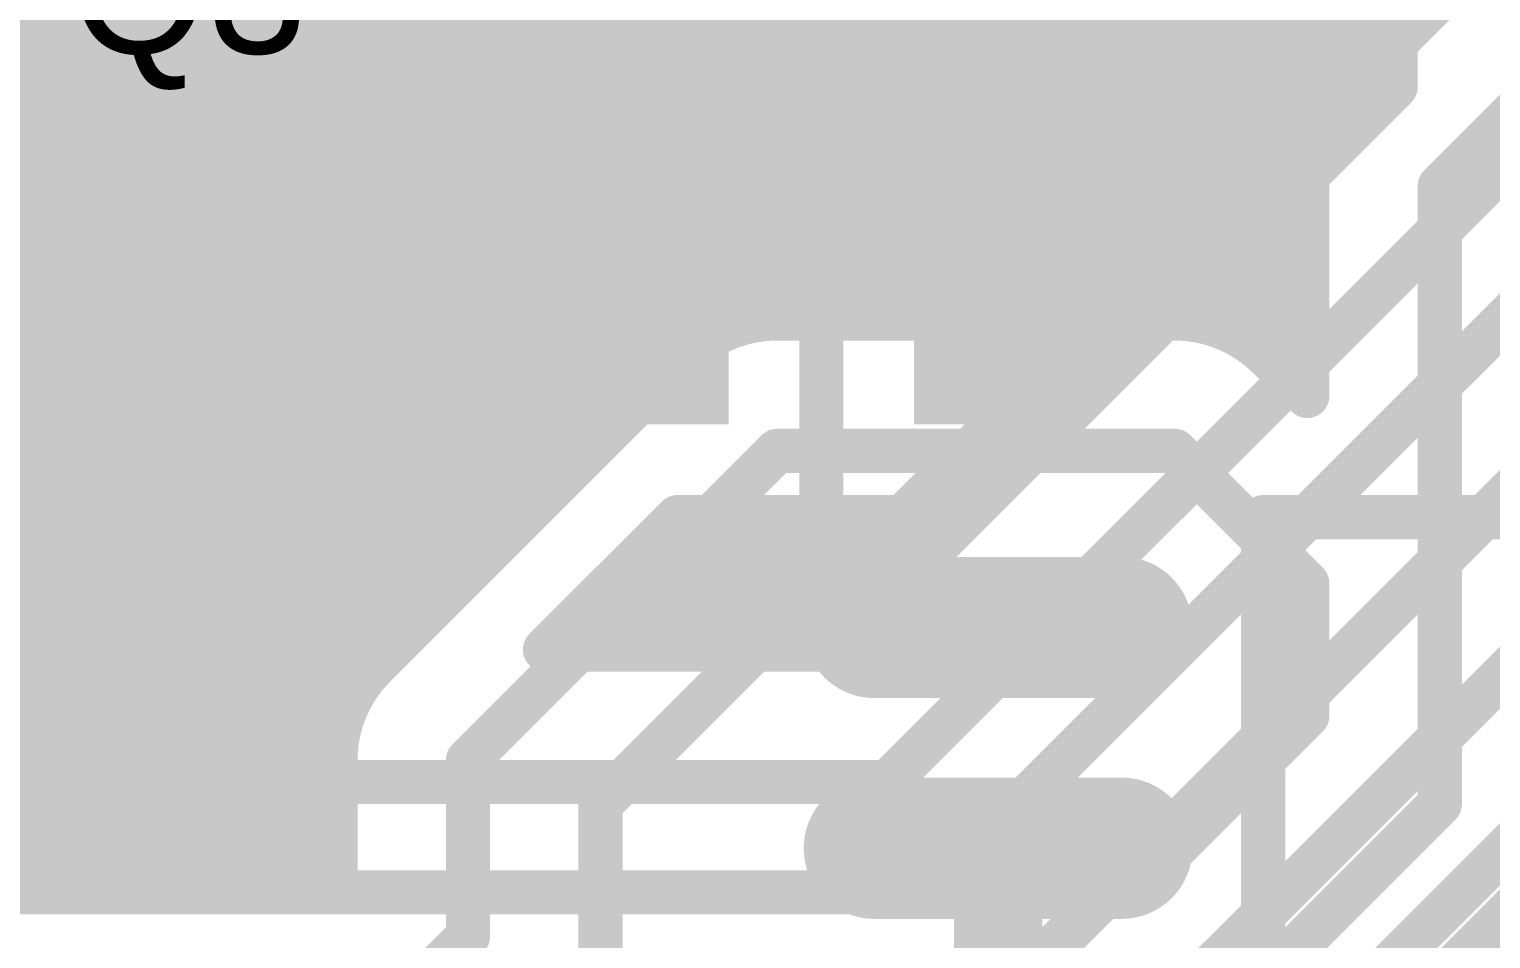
# Model space of a CAD drawing. Header units: millimetres. Extents: x 1.9 to 5.81, y 3 to 5.61.
# Drawn here: x 4.6807 to 5.0115, y 4.1595 to 4.3655 of the extents above; entities that cross this region are included whole.
import ezdxf

# ---------------------------------------------------------------- set-up
doc = ezdxf.new("R2010")
doc.units = ezdxf.units.MM
doc.header["$MEASUREMENT"] = 0
for name, color, linetype in [('BottomLayer', 5, 'Continuous'), ('BottomOverlay', 54, 'Continuous'), ('BottomPaste', 16, 'Continuous'), ('BottomSolder', 6, 'Continuous'), ('MultiLayer', 9, 'Continuous'), ('TopLayer', 1, 'Continuous'), ('TopOverlay', 2, 'Continuous'), ('TopPaste', 8, 'Continuous'), ('TopSolder', 216, 'Continuous')]:
    doc.layers.add(name, color=color, linetype=linetype)

msp = doc.modelspace()

# ---------------------------------------------------------------- linework, layer by layer
at = {"layer": 'BottomLayer'}
for points, const_width in [([(4.68, 4.17), (4.68, 4.48)], 0.01), ([(4.69, 4.17), (4.69, 4.48)], 0.01), ([(4.7, 4.17), (4.7, 4.48)], 0.01), ([(4.71, 4.17), (4.71, 4.48)], 0.01), ([(4.72, 4.17), (4.72, 4.48)], 0.01), ([(4.73, 4.17), (4.73, 4.48)], 0.01), ([(4.74, 4.17), (4.74, 4.48)], 0.01), ([(4.75, 4.2), (4.75, 4.48)], 0.01), ([(4.76, 4.22243), (4.76, 4.48)], 0.01), ([(4.77, 4.23243), (4.77, 4.48)], 0.01), ([(4.78, 4.24243), (4.78, 4.48)], 0.01), ([(4.79, 4.25243), (4.79, 4.48)], 0.01), ([(4.8, 4.26243), (4.8, 4.48)], 0.01), ([(4.92, 4.3), (4.92, 4.48)], 0.01), ([(4.93, 4.3), (4.93, 4.48)], 0.01), ([(4.94, 4.3), (4.94, 4.48)], 0.01), ([(4.95, 4.29828), (4.95, 4.48)], 0.01), ([(4.96, 4.29236), (4.96, 4.48)], 0.01), ([(4.97, 4.33), (4.97, 4.48)], 0.01), ([(4.98, 4.35243), (4.98, 4.48)], 0.01), ([(4.99, 4.36243), (4.99, 4.48)], 0.01), ([(4.81, 4.27243), (4.81, 4.4675)], 0.01), ([(4.91, 4.3), (4.91, 4.4675)], 0.01), ([(4.82, 4.28243), (4.82, 4.4575)], 0.01), ([(4.9, 4.3), (4.9, 4.4575)], 0.01), ([(4.83, 4.29236), (4.83, 4.4475)], 0.01), ([(4.89, 4.3), (4.89, 4.4475)], 0.01), ([(4.84, 4.29828), (4.84, 4.445)], 0.01), ([(4.85, 4.3), (4.85, 4.445)], 0.01), ([(4.86, 4.3), (4.86, 4.445)], 0.01), ([(4.87, 4.3), (4.87, 4.445)], 0.01), ([(4.88, 4.3), (4.88, 4.445)], 0.01), ([(4.9788, 4.35123), (5, 4.37243)], 0.01), ([(3.43384, 4.37), (4.99757, 4.37)], 0.01), ([(3.42384, 4.36), (4.98757, 4.36)], 0.01), ([(5, 4.33), (5.03, 4.36)], 0.01), ([(3.41384, 4.35), (4.97764, 4.35)], 0.01), ([(3.40384, 4.34), (4.97172, 4.34)], 0.01), ([(3.39384, 4.33), (4.97, 4.33)], 0.01), ([(4.97, 4.28243), (4.97, 4.33)], 0.01), ([(4.97, 4.28243), (4.97, 4.33)], 0.01), ([(5, 4.19), (5, 4.33)], 0.01), ([(4.135, 4.32), (4.97, 4.32)], 0.01), ([(4.15743, 4.31), (4.97, 4.31)], 0.01), ([(4.16743, 4.3), (4.85, 4.3)], 0.01), ([(4.85, 4.3), (4.94, 4.3)], 0.01), ([(4.85, 4.3), (4.94, 4.3)], 0.01), ([(4.94, 4.3), (4.97, 4.3)], 0.01), ([(4.17743, 4.29), (4.82757, 4.29)], 0.01), ([(4.7588, 4.22123), (4.82877, 4.2912)], 0.01), ([(4.96123, 4.2912), (4.97, 4.28243)], 0.01), ([(4.96243, 4.29), (4.97, 4.29)], 0.01), ([(4.18743, 4.28), (4.81757, 4.28)], 0.01), ([(4.19743, 4.27), (4.80757, 4.27)], 0.01), ([(4.78, 4.2), (4.85, 4.27)], 0.01), ([(4.85, 4.27), (4.94, 4.27)], 0.01), ([(4.94, 4.27), (4.97, 4.24)], 0.01), ([(4.20743, 4.26), (4.79757, 4.26)], 0.01), ([(4.21743, 4.25), (4.78757, 4.25)], 0.01), ([(4.22598, 4.24), (4.77757, 4.24)], 0.01), ([(4.97, 4.21), (4.97, 4.24)], 0.01), ([(4.928, 4.23), (4.872, 4.23)], 0.024), ([(4.22958, 4.23), (4.76757, 4.23)], 0.01), ([(4.81, 4.19), (4.85, 4.23)], 0.01), ([(4.85, 4.23), (4.9, 4.23)], 0.01), ([(4.23, 4.22), (4.75764, 4.22)], 0.01), ([(4.23, 4.21), (4.75172, 4.21)], 0.01), ([(4.94, 4.18), (4.97, 4.21)], 0.01), ([(4.23, 4.2), (4.75, 4.2)], 0.01), ([(4.75, 4.17243), (4.75, 4.2)], 0.01), ([(4.75, 4.17243), (4.75, 4.2)], 0.01), ([(4.78, 4.16), (4.78, 4.2)], 0.01), ([(4.23, 4.19), (4.75, 4.19)], 0.01), ([(4.81, 4.15), (4.81, 4.19)], 0.01), ([(4.96, 4.15), (5, 4.19)], 0.01), ([(4.928, 4.18), (4.872, 4.18)], 0.024), ([(4.9, 4.13), (4.9, 4.18)], 0.02), ([(4.23243, 4.18), (4.75, 4.18)], 0.01), ([(4.9, 4.18), (4.94, 4.18)], 0.01), ([(4.98, 4.13), (5.025, 4.175)], 0.01), ([(4.74757, 4.17), (4.75, 4.17243)], 0.01), ([(4.24243, 4.17), (4.74757, 4.17)], 0.01), ([(4.24243, 4.17), (4.74757, 4.17)], 0.01), ([(4.76, 4.14), (4.78, 4.16)], 0.01)]:
    msp.add_lwpolyline(points, dxfattribs=dict(at, const_width=const_width))
for points, const_width in [([(4.99507, 4.37, 1), (5.00007, 4.37, 1)], 0.005), ([(4.9875, 4.36243, 1), (4.9925, 4.36243, 1)], 0.005), ([(4.98507, 4.36, 1), (4.99007, 4.36, 1)], 0.005), ([(4.74, 4.34, 1), (4.76, 4.34, 1)], 0.02), ([(4.94, 4.34, 1), (4.96, 4.34, 1)], 0.02), ([(4.97514, 4.35, 1), (4.98014, 4.35, 1)], 0.005), ([(4.97629, 4.35121, 1), (4.98129, 4.35121, 1)], 0.005), ([(4.9763, 4.35123, 1), (4.9813, 4.35123, 1)], 0.005), ([(4.9763, 4.35123, 1), (4.9813, 4.35123, 1)], 0.005), ([(4.9775, 4.35243, 1), (4.9825, 4.35243, 1)], 0.005), ([(4.96922, 4.34, 1), (4.97422, 4.34, 1)], 0.005), ([(4.9675, 4.33, 1), (4.9725, 4.33, 1)], 0.005), ([(4.9675, 4.33, 1), (4.9725, 4.33, 1)], 0.005), ([(4.9675, 4.33, 1), (4.9725, 4.33, 1)], 0.005), ([(4.9675, 4.33, 1), (4.9725, 4.33, 1)], 0.005), ([(4.9675, 4.33, 1), (4.9725, 4.33, 1)], 0.005), ([(4.9675, 4.33, 1), (4.9725, 4.33, 1)], 0.005), ([(4.9975, 4.33, 1), (5.0025, 4.33, 1)], 0.005), ([(4.9975, 4.33, 1), (5.0025, 4.33, 1)], 0.005), ([(4.9675, 4.32, 1), (4.9725, 4.32, 1)], 0.005), ([(4.9675, 4.31, 1), (4.9725, 4.31, 1)], 0.005), ([(4.8475, 4.3, 1), (4.8525, 4.3, 1)], 0.005), ([(4.8475, 4.3, 1), (4.8525, 4.3, 1)], 0.005), ([(4.8475, 4.3, 1), (4.8525, 4.3, 1)], 0.005), ([(4.8475, 4.3, 1), (4.8525, 4.3, 1)], 0.005), ([(4.8475, 4.3, 1), (4.8525, 4.3, 1)], 0.005), ([(4.8475, 4.3, 1), (4.8525, 4.3, 1)], 0.005), ([(4.8575, 4.3, 1), (4.8625, 4.3, 1)], 0.005), ([(4.8675, 4.3, 1), (4.8725, 4.3, 1)], 0.005), ([(4.8775, 4.3, 1), (4.8825, 4.3, 1)], 0.005), ([(4.8875, 4.3, 1), (4.8925, 4.3, 1)], 0.005), ([(4.8975, 4.3, 1), (4.9025, 4.3, 1)], 0.005), ([(4.9075, 4.3, 1), (4.9125, 4.3, 1)], 0.005), ([(4.9175, 4.3, 1), (4.9225, 4.3, 1)], 0.005), ([(4.9275, 4.3, 1), (4.9325, 4.3, 1)], 0.005), ([(4.9375, 4.3, 1), (4.9425, 4.3, 1)], 0.005), ([(4.9375, 4.3, 1), (4.9425, 4.3, 1)], 0.005), ([(4.9375, 4.3, 1), (4.9425, 4.3, 1)], 0.005), ([(4.9375, 4.3, 1), (4.9425, 4.3, 1)], 0.005), ([(4.9375, 4.3, 1), (4.9425, 4.3, 1)], 0.005), ([(4.9375, 4.3, 1), (4.9425, 4.3, 1)], 0.005), ([(4.9675, 4.3, 1), (4.9725, 4.3, 1)], 0.005), ([(4.8375, 4.29828, 1), (4.8425, 4.29828, 1)], 0.005), ([(4.9475, 4.29828, 1), (4.9525, 4.29828, 1)], 0.005), ([(4.82507, 4.29, 1), (4.83007, 4.29, 1)], 0.005), ([(4.82627, 4.2912, 1), (4.83127, 4.2912, 1)], 0.005), ([(4.82627, 4.2912, 1), (4.83127, 4.2912, 1)], 0.005), ([(4.82629, 4.29121, 1), (4.83129, 4.29121, 1)], 0.005), ([(4.8275, 4.29236, 1), (4.8325, 4.29236, 1)], 0.005), ([(4.9575, 4.29236, 1), (4.9625, 4.29236, 1)], 0.005), ([(4.95871, 4.29121, 1), (4.96371, 4.29121, 1)], 0.005), ([(4.95873, 4.2912, 1), (4.96373, 4.2912, 1)], 0.005), ([(4.95873, 4.2912, 1), (4.96373, 4.2912, 1)], 0.005), ([(4.95993, 4.29, 1), (4.96493, 4.29, 1)], 0.005), ([(4.9675, 4.29, 1), (4.9725, 4.29, 1)], 0.005), ([(4.81507, 4.28, 1), (4.82007, 4.28, 1)], 0.005), ([(4.8175, 4.28243, 1), (4.8225, 4.28243, 1)], 0.005), ([(4.9675, 4.28243, 1), (4.9725, 4.28243, 1)], 0.005), ([(4.9675, 4.28243, 1), (4.9725, 4.28243, 1)], 0.005), ([(4.9675, 4.28243, 1), (4.9725, 4.28243, 1)], 0.005), ([(4.80507, 4.27, 1), (4.81007, 4.27, 1)], 0.005), ([(4.8075, 4.27243, 1), (4.8125, 4.27243, 1)], 0.005), ([(4.8475, 4.27, 1), (4.8525, 4.27, 1)], 0.005), ([(4.8475, 4.27, 1), (4.8525, 4.27, 1)], 0.005), ([(4.9375, 4.27, 1), (4.9425, 4.27, 1)], 0.005), ([(4.9375, 4.27, 1), (4.9425, 4.27, 1)], 0.005), ([(4.79507, 4.26, 1), (4.80007, 4.26, 1)], 0.005), ([(4.7975, 4.26243, 1), (4.8025, 4.26243, 1)], 0.005), ([(4.78507, 4.25, 1), (4.79007, 4.25, 1)], 0.005), ([(4.7875, 4.25243, 1), (4.7925, 4.25243, 1)], 0.005), ([(4.77507, 4.24, 1), (4.78007, 4.24, 1)], 0.005), ([(4.7775, 4.24243, 1), (4.7825, 4.24243, 1)], 0.005), ([(4.9675, 4.24, 1), (4.9725, 4.24, 1)], 0.005), ([(4.9675, 4.24, 1), (4.9725, 4.24, 1)], 0.005), ([(4.866, 4.23, 1), (4.878, 4.23, 1)], 0.012), ([(4.922, 4.23, 1), (4.934, 4.23, 1)], 0.012), ([(4.7675, 4.23243, 1), (4.7725, 4.23243, 1)], 0.005), ([(4.76507, 4.23, 1), (4.77007, 4.23, 1)], 0.005), ([(4.8475, 4.23, 1), (4.8525, 4.23, 1)], 0.005), ([(4.8475, 4.23, 1), (4.8525, 4.23, 1)], 0.005), ([(4.8975, 4.23, 1), (4.9025, 4.23, 1)], 0.005), ([(4.75629, 4.22121, 1), (4.76129, 4.22121, 1)], 0.005), ([(4.7563, 4.22123, 1), (4.7613, 4.22123, 1)], 0.005), ([(4.7563, 4.22123, 1), (4.7613, 4.22123, 1)], 0.005), ([(4.7575, 4.22243, 1), (4.7625, 4.22243, 1)], 0.005), ([(4.75514, 4.22, 1), (4.76014, 4.22, 1)], 0.005), ([(4.74922, 4.21, 1), (4.75422, 4.21, 1)], 0.005), ([(4.9675, 4.21, 1), (4.9725, 4.21, 1)], 0.005), ([(4.9675, 4.21, 1), (4.9725, 4.21, 1)], 0.005), ([(4.7475, 4.2, 1), (4.7525, 4.2, 1)], 0.005), ([(4.7475, 4.2, 1), (4.7525, 4.2, 1)], 0.005), ([(4.7475, 4.2, 1), (4.7525, 4.2, 1)], 0.005), ([(4.7475, 4.2, 1), (4.7525, 4.2, 1)], 0.005), ([(4.7475, 4.2, 1), (4.7525, 4.2, 1)], 0.005), ([(4.7475, 4.2, 1), (4.7525, 4.2, 1)], 0.005), ([(4.7775, 4.2, 1), (4.7825, 4.2, 1)], 0.005), ([(4.7775, 4.2, 1), (4.7825, 4.2, 1)], 0.005), ([(4.7475, 4.19, 1), (4.7525, 4.19, 1)], 0.005), ([(4.8075, 4.19, 1), (4.8125, 4.19, 1)], 0.005), ([(4.8075, 4.19, 1), (4.8125, 4.19, 1)], 0.005), ([(4.9975, 4.19, 1), (5.0025, 4.19, 1)], 0.005), ([(4.9975, 4.19, 1), (5.0025, 4.19, 1)], 0.005), ([(4.866, 4.18, 1), (4.878, 4.18, 1)], 0.012), ([(4.895, 4.18, 1), (4.905, 4.18, 1)], 0.01), ([(4.922, 4.18, 1), (4.934, 4.18, 1)], 0.012), ([(4.7475, 4.18, 1), (4.7525, 4.18, 1)], 0.005), ([(4.8975, 4.18, 1), (4.9025, 4.18, 1)], 0.005), ([(4.9375, 4.18, 1), (4.9425, 4.18, 1)], 0.005), ([(4.9375, 4.18, 1), (4.9425, 4.18, 1)], 0.005), ([(4.7475, 4.17243, 1), (4.7525, 4.17243, 1)], 0.005), ([(4.7475, 4.17243, 1), (4.7525, 4.17243, 1)], 0.005), ([(4.7475, 4.17243, 1), (4.7525, 4.17243, 1)], 0.005), ([(4.6775, 4.17, 1), (4.6825, 4.17, 1)], 0.005), ([(4.6875, 4.17, 1), (4.6925, 4.17, 1)], 0.005), ([(4.6975, 4.17, 1), (4.7025, 4.17, 1)], 0.005), ([(4.7075, 4.17, 1), (4.7125, 4.17, 1)], 0.005), ([(4.7175, 4.17, 1), (4.7225, 4.17, 1)], 0.005), ([(4.7275, 4.17, 1), (4.7325, 4.17, 1)], 0.005), ([(4.7375, 4.17, 1), (4.7425, 4.17, 1)], 0.005), ([(4.74507, 4.17, 1), (4.75007, 4.17, 1)], 0.005), ([(4.74507, 4.17, 1), (4.75007, 4.17, 1)], 0.005), ([(4.74507, 4.17, 1), (4.75007, 4.17, 1)], 0.005), ([(4.7775, 4.16, 1), (4.7825, 4.16, 1)], 0.005), ([(4.7775, 4.16, 1), (4.7825, 4.16, 1)], 0.005)]:
    msp.add_lwpolyline(points, format="xyb", close=True, dxfattribs=dict(at, const_width=const_width))
at = {"layer": 'BottomLayer', "const_width": 0.01}
for points in [[(4.97, 4.33, -0.19906), (4.9788, 4.35123)], [(4.97, 4.33, -0.198912), (4.97879, 4.35121)], [(4.82877, 4.2912, -0.19906), (4.85, 4.3)], [(4.82879, 4.29121, -0.198912), (4.85, 4.3)], [(4.94, 4.3, -0.19906), (4.96123, 4.2912)], [(4.94, 4.3, -0.198912), (4.96121, 4.29121)], [(4.75, 4.2, -0.19906), (4.7588, 4.22123)], [(4.75, 4.2, -0.198912), (4.75879, 4.22121)]]:
    msp.add_lwpolyline(points, format="xyb", dxfattribs=at)
at = {"layer": 'BottomOverlay', "const_width": 0.01}
for points in [[(4.96, 4.055), (4.96, 4.255)], [(4.96, 4.255), (5.06, 4.255)]]:
    msp.add_lwpolyline(points, dxfattribs=at)
at = {"layer": 'BottomOverlay', "const_width": 0.005}
msp.add_lwpolyline([(4.9575, 4.255, 1), (4.9625, 4.255, 1)], format="xyb", close=True, dxfattribs=at)
msp.add_lwpolyline([(4.9575, 4.255, 1), (4.9625, 4.255, 1)], format="xyb", close=True, dxfattribs=at)
at = {"layer": 'BottomPaste', "const_width": 0.024}
for points in [[(4.928, 4.23), (4.872, 4.23)], [(4.928, 4.23), (4.872, 4.23)], [(4.928, 4.18), (4.872, 4.18)], [(4.928, 4.18), (4.872, 4.18)]]:
    msp.add_lwpolyline(points, dxfattribs=at)
at = {"layer": 'BottomPaste', "const_width": 0.012}
for points in [[(4.866, 4.23, 1), (4.878, 4.23, 1)], [(4.866, 4.23, 1), (4.878, 4.23, 1)], [(4.922, 4.23, 1), (4.934, 4.23, 1)], [(4.922, 4.23, 1), (4.934, 4.23, 1)], [(4.866, 4.18, 1), (4.878, 4.18, 1)], [(4.866, 4.18, 1), (4.878, 4.18, 1)], [(4.922, 4.18, 1), (4.934, 4.18, 1)], [(4.922, 4.18, 1), (4.934, 4.18, 1)]]:
    msp.add_lwpolyline(points, format="xyb", close=True, dxfattribs=at)
at = {"layer": 'BottomSolder'}
for points, const_width in [([(4.738, 4.34, 1), (4.762, 4.34, 1)], 0.024), ([(4.738, 4.34, 1), (4.762, 4.34, 1)], 0.024), ([(4.938, 4.34, 1), (4.962, 4.34, 1)], 0.024), ([(4.938, 4.34, 1), (4.962, 4.34, 1)], 0.024), ([(4.864, 4.23, 1), (4.88, 4.23, 1)], 0.016), ([(4.864, 4.23, 1), (4.88, 4.23, 1)], 0.016), ([(4.92, 4.23, 1), (4.936, 4.23, 1)], 0.016), ([(4.92, 4.23, 1), (4.936, 4.23, 1)], 0.016), ([(4.864, 4.18, 1), (4.88, 4.18, 1)], 0.016), ([(4.864, 4.18, 1), (4.88, 4.18, 1)], 0.016), ([(4.92, 4.18, 1), (4.936, 4.18, 1)], 0.016), ([(4.92, 4.18, 1), (4.936, 4.18, 1)], 0.016)]:
    msp.add_lwpolyline(points, format="xyb", close=True, dxfattribs=dict(at, const_width=const_width))
at = {"layer": 'BottomSolder', "const_width": 0.032}
for points in [[(4.928, 4.23), (4.872, 4.23)], [(4.928, 4.23), (4.872, 4.23)], [(4.928, 4.18), (4.872, 4.18)], [(4.928, 4.18), (4.872, 4.18)]]:
    msp.add_lwpolyline(points, dxfattribs=at)
at = {"layer": 'MultiLayer', "const_width": 0.02}
for points in [[(4.74, 4.34, 1), (4.76, 4.34, 1)], [(4.94, 4.34, 1), (4.96, 4.34, 1)]]:
    msp.add_lwpolyline(points, format="xyb", close=True, dxfattribs=at)
at = {"layer": 'TopLayer'}
for points, const_width in [([(4.72, 4.355), (4.72, 4.48)], 0.01), ([(4.73, 4.355), (4.73, 4.48)], 0.01), ([(4.74, 4.355), (4.74, 4.48)], 0.01), ([(4.75, 4.26243), (4.75, 4.48)], 0.01), ([(4.76, 4.27243), (4.76, 4.48)], 0.01), ([(4.77, 4.28243), (4.77, 4.48)], 0.01), ([(4.78, 4.355), (4.78, 4.48)], 0.01), ([(4.79, 4.355), (4.79, 4.48)], 0.01), ([(4.8, 4.355), (4.8, 4.48)], 0.01), ([(4.81, 4.355), (4.81, 4.4675)], 0.01), ([(4.82, 4.355), (4.82, 4.4575)], 0.01), ([(4.9, 4.355), (4.9, 4.44)], 0.01), ([(4.9, 4.355), (4.9, 4.44)], 0.01), ([(4.7, 4.355), (4.7, 4.435)], 0.01), ([(4.7, 4.355), (4.7, 4.435)], 0.01), ([(4.71, 4.355), (4.71, 4.435)], 0.01), ([(4.91, 4.355), (4.91, 4.435)], 0.01), ([(4.92, 4.355), (4.92, 4.435)], 0.01), ([(4.93, 4.355), (4.93, 4.435)], 0.01), ([(4.94, 4.355), (4.94, 4.435)], 0.01), ([(4.95, 4.31243), (4.95, 4.435)], 0.01), ([(4.96, 4.32243), (4.96, 4.435)], 0.01), ([(4.97, 4.33243), (4.97, 4.435)], 0.01), ([(4.98, 4.34243), (4.98, 4.435)], 0.01), ([(4.99, 4.35243), (4.99, 4.435)], 0.01), ([(4.99, 4.35243), (4.99, 4.435)], 0.01), ([(4.82, 4.355), (4.82, 4.395)], 0.01), ([(4.7, 4.37), (4.82, 4.37)], 0.01), ([(4.9, 4.37), (4.99, 4.37)], 0.01), ([(4.7, 4.36), (4.82, 4.36)], 0.01), ([(4.9, 4.36), (4.99, 4.36)], 0.01), ([(4.7, 4.305), (4.7, 4.35)], 0.02), ([(4.7, 4.355), (4.74, 4.355)], 0.01), ([(4.74, 4.26), (4.74, 4.355)], 0.01), ([(4.74, 4.26), (4.74, 4.355)], 0.01), ([(4.78, 4.355), (4.82, 4.355)], 0.01), ([(4.78, 4.29243), (4.78, 4.355)], 0.01), ([(4.78, 4.29243), (4.78, 4.355)], 0.01), ([(4.9, 4.305), (4.9, 4.35)], 0.02), ([(4.9, 4.355), (4.94, 4.355)], 0.01), ([(4.94, 4.30243), (4.94, 4.355)], 0.01), ([(4.94, 4.30243), (4.94, 4.355)], 0.01), ([(4.7, 4.305), (4.735, 4.34)], 0.03), ([(4.735, 4.34), (4.75, 4.34)], 0.03), ([(4.74, 4.35), (4.78, 4.35)], 0.01), ([(4.9, 4.305), (4.935, 4.34)], 0.03), ([(4.935, 4.34), (4.95, 4.34)], 0.03), ([(4.94, 4.30243), (4.99, 4.35243)], 0.01), ([(4.94, 4.35), (4.98757, 4.35)], 0.01), ([(4.86, 4.255), (4.86, 4.345)], 0.01), ([(4.86, 4.255), (4.86, 4.345)], 0.01), ([(4.74, 4.34), (4.78, 4.34)], 0.01), ([(4.875, 4.195), (5.02, 4.34)], 0.01), ([(4.94, 4.34), (4.97757, 4.34)], 0.01), ([(4.74, 4.33), (4.78, 4.33)], 0.01), ([(4.885, 4.17), (5.045, 4.33)], 0.01), ([(4.94, 4.33), (4.96757, 4.33)], 0.01), ([(4.74, 4.32), (4.78, 4.32)], 0.01), ([(4.94, 4.32), (4.95757, 4.32)], 0.01), ([(4.8705, 4.24), (4.9405, 4.31)], 0.02), ([(4.9, 4.145), (5.07, 4.315)], 0.01), ([(4.665, 4.305), (4.7, 4.305)], 0.02), ([(4.7, 4.305), (4.735, 4.305)], 0.02), ([(4.74, 4.31), (4.78, 4.31)], 0.01), ([(4.865, 4.305), (4.9, 4.305)], 0.02), ([(4.9, 4.305), (4.935, 4.305)], 0.02), ([(4.94, 4.31), (4.94757, 4.31)], 0.01), ([(4.74, 4.3), (4.78, 4.3)], 0.01), ([(4.915, 4.12), (5.095, 4.3)], 0.01), ([(4.74, 4.29), (4.77757, 4.29)], 0.01), ([(4.74757, 4.26), (4.78, 4.29243)], 0.01), ([(4.76, 4.23), (4.82, 4.29)], 0.01), ([(4.93, 4.095), (5.12, 4.285)], 0.01), ([(4.74, 4.28), (4.76757, 4.28)], 0.01), ([(4.665, 4.27), (4.75, 4.27)], 0.02), ([(4.74, 4.27), (4.75757, 4.27)], 0.01), ([(4.74, 4.26), (4.74757, 4.26)], 0.01), ([(4.74, 4.26), (4.74757, 4.26)], 0.01), ([(4.79743, 4.225), (4.82743, 4.255)], 0.01), ([(4.82743, 4.255), (4.86, 4.255)], 0.01), ([(4.83, 4.225), (4.83, 4.255)], 0.01), ([(4.84, 4.225), (4.84, 4.255)], 0.01), ([(4.85, 4.225), (4.85, 4.255)], 0.01), ([(4.86, 4.255), (4.89257, 4.255)], 0.01), ([(4.86, 4.225), (4.86, 4.255)], 0.01), ([(4.86257, 4.225), (4.89257, 4.255)], 0.01), ([(4.87, 4.23243), (4.87, 4.255)], 0.01), ([(4.88, 4.24243), (4.88, 4.255)], 0.01), ([(4.82243, 4.25), (4.88757, 4.25)], 0.01), ([(4.82, 4.225), (4.82, 4.24757)], 0.01), ([(4.835, 4.24), (4.8705, 4.24)], 0.02), ([(4.81243, 4.24), (4.87757, 4.24)], 0.01), ([(4.81, 4.225), (4.81, 4.23757)], 0.01), ([(4.31, 4.23), (4.76, 4.23)], 0.01), ([(4.80243, 4.23), (4.86757, 4.23)], 0.01), ([(4.79743, 4.225), (4.86257, 4.225)], 0.01), ([(4.23, 4.195), (4.875, 4.195)], 0.01), ([(4.24, 4.17), (4.885, 4.17)], 0.01)]:
    msp.add_lwpolyline(points, dxfattribs=dict(at, const_width=const_width))
for points, const_width in [([(4.6975, 4.37, 1), (4.7025, 4.37, 1)], 0.005), ([(4.8175, 4.37, 1), (4.8225, 4.37, 1)], 0.005), ([(4.8975, 4.37, 1), (4.9025, 4.37, 1)], 0.005), ([(4.9875, 4.37, 1), (4.9925, 4.37, 1)], 0.005), ([(4.6975, 4.36, 1), (4.7025, 4.36, 1)], 0.005), ([(4.8175, 4.36, 1), (4.8225, 4.36, 1)], 0.005), ([(4.8975, 4.36, 1), (4.9025, 4.36, 1)], 0.005), ([(4.9875, 4.36, 1), (4.9925, 4.36, 1)], 0.005), ([(4.695, 4.35, 1), (4.705, 4.35, 1)], 0.01), ([(4.6975, 4.355, 1), (4.7025, 4.355, 1)], 0.005), ([(4.6975, 4.355, 1), (4.7025, 4.355, 1)], 0.005), ([(4.6975, 4.355, 1), (4.7025, 4.355, 1)], 0.005), ([(4.7075, 4.355, 1), (4.7125, 4.355, 1)], 0.005), ([(4.7175, 4.355, 1), (4.7225, 4.355, 1)], 0.005), ([(4.7275, 4.355, 1), (4.7325, 4.355, 1)], 0.005), ([(4.74, 4.34, 1), (4.76, 4.34, 1)], 0.02), ([(4.7375, 4.355, 1), (4.7425, 4.355, 1)], 0.005), ([(4.7375, 4.355, 1), (4.7425, 4.355, 1)], 0.005), ([(4.7375, 4.355, 1), (4.7425, 4.355, 1)], 0.005), ([(4.7375, 4.355, 1), (4.7425, 4.355, 1)], 0.005), ([(4.7775, 4.355, 1), (4.7825, 4.355, 1)], 0.005), ([(4.7775, 4.355, 1), (4.7825, 4.355, 1)], 0.005), ([(4.7775, 4.355, 1), (4.7825, 4.355, 1)], 0.005), ([(4.7775, 4.355, 1), (4.7825, 4.355, 1)], 0.005), ([(4.7875, 4.355, 1), (4.7925, 4.355, 1)], 0.005), ([(4.7975, 4.355, 1), (4.8025, 4.355, 1)], 0.005), ([(4.8075, 4.355, 1), (4.8125, 4.355, 1)], 0.005), ([(4.8175, 4.355, 1), (4.8225, 4.355, 1)], 0.005), ([(4.8175, 4.355, 1), (4.8225, 4.355, 1)], 0.005), ([(4.8175, 4.355, 1), (4.8225, 4.355, 1)], 0.005), ([(4.895, 4.35, 1), (4.905, 4.35, 1)], 0.01), ([(4.8975, 4.355, 1), (4.9025, 4.355, 1)], 0.005), ([(4.8975, 4.355, 1), (4.9025, 4.355, 1)], 0.005), ([(4.8975, 4.355, 1), (4.9025, 4.355, 1)], 0.005), ([(4.9075, 4.355, 1), (4.9125, 4.355, 1)], 0.005), ([(4.9175, 4.355, 1), (4.9225, 4.355, 1)], 0.005), ([(4.9275, 4.355, 1), (4.9325, 4.355, 1)], 0.005), ([(4.94, 4.34, 1), (4.96, 4.34, 1)], 0.02), ([(4.9375, 4.355, 1), (4.9425, 4.355, 1)], 0.005), ([(4.9375, 4.355, 1), (4.9425, 4.355, 1)], 0.005), ([(4.9375, 4.355, 1), (4.9425, 4.355, 1)], 0.005), ([(4.9375, 4.355, 1), (4.9425, 4.355, 1)], 0.005), ([(4.7275, 4.34, 1), (4.7425, 4.34, 1)], 0.015), ([(4.7275, 4.34, 1), (4.7425, 4.34, 1)], 0.015), ([(4.7425, 4.34, 1), (4.7575, 4.34, 1)], 0.015), ([(4.7375, 4.35, 1), (4.7425, 4.35, 1)], 0.005), ([(4.7775, 4.35, 1), (4.7825, 4.35, 1)], 0.005), ([(4.9275, 4.34, 1), (4.9425, 4.34, 1)], 0.015), ([(4.9275, 4.34, 1), (4.9425, 4.34, 1)], 0.015), ([(4.9425, 4.34, 1), (4.9575, 4.34, 1)], 0.015), ([(4.9375, 4.35, 1), (4.9425, 4.35, 1)], 0.005), ([(4.98507, 4.35, 1), (4.99007, 4.35, 1)], 0.005), ([(4.9875, 4.35243, 1), (4.9925, 4.35243, 1)], 0.005), ([(4.9875, 4.35243, 1), (4.9925, 4.35243, 1)], 0.005), ([(4.9875, 4.35243, 1), (4.9925, 4.35243, 1)], 0.005), ([(4.8575, 4.345, 1), (4.8625, 4.345, 1)], 0.005), ([(4.8575, 4.345, 1), (4.8625, 4.345, 1)], 0.005), ([(4.7375, 4.34, 1), (4.7425, 4.34, 1)], 0.005), ([(4.7775, 4.34, 1), (4.7825, 4.34, 1)], 0.005), ([(4.9375, 4.34, 1), (4.9425, 4.34, 1)], 0.005), ([(4.97507, 4.34, 1), (4.98007, 4.34, 1)], 0.005), ([(4.9775, 4.34243, 1), (4.9825, 4.34243, 1)], 0.005), ([(4.7375, 4.33, 1), (4.7425, 4.33, 1)], 0.005), ([(4.7775, 4.33, 1), (4.7825, 4.33, 1)], 0.005), ([(4.9375, 4.33, 1), (4.9425, 4.33, 1)], 0.005), ([(4.96507, 4.33, 1), (4.97007, 4.33, 1)], 0.005), ([(4.9675, 4.33243, 1), (4.9725, 4.33243, 1)], 0.005), ([(4.7375, 4.32, 1), (4.7425, 4.32, 1)], 0.005), ([(4.7775, 4.32, 1), (4.7825, 4.32, 1)], 0.005), ([(4.9375, 4.32, 1), (4.9425, 4.32, 1)], 0.005), ([(4.95507, 4.32, 1), (4.96007, 4.32, 1)], 0.005), ([(4.9575, 4.32243, 1), (4.9625, 4.32243, 1)], 0.005), ([(4.6925, 4.305, 1), (4.7075, 4.305, 1)], 0.015), ([(4.8925, 4.305, 1), (4.9075, 4.305, 1)], 0.015), ([(4.9355, 4.31, 1), (4.9455, 4.31, 1)], 0.01), ([(4.695, 4.305, 1), (4.705, 4.305, 1)], 0.01), ([(4.695, 4.305, 1), (4.705, 4.305, 1)], 0.01), ([(4.695, 4.305, 1), (4.705, 4.305, 1)], 0.01), ([(4.73, 4.305, 1), (4.74, 4.305, 1)], 0.01), ([(4.7375, 4.31, 1), (4.7425, 4.31, 1)], 0.005), ([(4.7775, 4.31, 1), (4.7825, 4.31, 1)], 0.005), ([(4.86, 4.305, 1), (4.87, 4.305, 1)], 0.01), ([(4.895, 4.305, 1), (4.905, 4.305, 1)], 0.01), ([(4.895, 4.305, 1), (4.905, 4.305, 1)], 0.01), ([(4.895, 4.305, 1), (4.905, 4.305, 1)], 0.01), ([(4.93, 4.305, 1), (4.94, 4.305, 1)], 0.01), ([(4.9375, 4.31, 1), (4.9425, 4.31, 1)], 0.005), ([(4.94507, 4.31, 1), (4.95007, 4.31, 1)], 0.005), ([(4.9475, 4.31243, 1), (4.9525, 4.31243, 1)], 0.005), ([(4.7375, 4.3, 1), (4.7425, 4.3, 1)], 0.005), ([(4.7775, 4.3, 1), (4.7825, 4.3, 1)], 0.005), ([(4.9375, 4.30243, 1), (4.9425, 4.30243, 1)], 0.005), ([(4.9375, 4.30243, 1), (4.9425, 4.30243, 1)], 0.005), ([(4.9375, 4.30243, 1), (4.9425, 4.30243, 1)], 0.005), ([(4.7375, 4.29, 1), (4.7425, 4.29, 1)], 0.005), ([(4.77507, 4.29, 1), (4.78007, 4.29, 1)], 0.005), ([(4.7775, 4.29243, 1), (4.7825, 4.29243, 1)], 0.005), ([(4.7775, 4.29243, 1), (4.7825, 4.29243, 1)], 0.005), ([(4.7775, 4.29243, 1), (4.7825, 4.29243, 1)], 0.005), ([(4.8175, 4.29, 1), (4.8225, 4.29, 1)], 0.005), ([(4.7375, 4.28, 1), (4.7425, 4.28, 1)], 0.005), ([(4.76507, 4.28, 1), (4.77007, 4.28, 1)], 0.005), ([(4.7675, 4.28243, 1), (4.7725, 4.28243, 1)], 0.005), ([(4.745, 4.27, 1), (4.755, 4.27, 1)], 0.01), ([(4.7375, 4.27, 1), (4.7425, 4.27, 1)], 0.005), ([(4.75507, 4.27, 1), (4.76007, 4.27, 1)], 0.005), ([(4.7575, 4.27243, 1), (4.7625, 4.27243, 1)], 0.005), ([(4.7375, 4.26, 1), (4.7425, 4.26, 1)], 0.005), ([(4.7375, 4.26, 1), (4.7425, 4.26, 1)], 0.005), ([(4.7375, 4.26, 1), (4.7425, 4.26, 1)], 0.005), ([(4.7375, 4.26, 1), (4.7425, 4.26, 1)], 0.005), ([(4.74507, 4.26, 1), (4.75007, 4.26, 1)], 0.005), ([(4.74507, 4.26, 1), (4.75007, 4.26, 1)], 0.005), ([(4.74507, 4.26, 1), (4.75007, 4.26, 1)], 0.005), ([(4.7475, 4.26243, 1), (4.7525, 4.26243, 1)], 0.005), ([(4.82493, 4.255, 1), (4.82993, 4.255, 1)], 0.005), ([(4.82493, 4.255, 1), (4.82993, 4.255, 1)], 0.005), ([(4.8275, 4.255, 1), (4.8325, 4.255, 1)], 0.005), ([(4.8375, 4.255, 1), (4.8425, 4.255, 1)], 0.005), ([(4.8475, 4.255, 1), (4.8525, 4.255, 1)], 0.005), ([(4.8575, 4.255, 1), (4.8625, 4.255, 1)], 0.005), ([(4.8575, 4.255, 1), (4.8625, 4.255, 1)], 0.005), ([(4.8575, 4.255, 1), (4.8625, 4.255, 1)], 0.005), ([(4.8575, 4.255, 1), (4.8625, 4.255, 1)], 0.005), ([(4.8575, 4.255, 1), (4.8625, 4.255, 1)], 0.005), ([(4.8675, 4.255, 1), (4.8725, 4.255, 1)], 0.005), ([(4.8775, 4.255, 1), (4.8825, 4.255, 1)], 0.005), ([(4.89007, 4.255, 1), (4.89507, 4.255, 1)], 0.005), ([(4.89007, 4.255, 1), (4.89507, 4.255, 1)], 0.005), ([(4.81993, 4.25, 1), (4.82493, 4.25, 1)], 0.005), ([(4.88507, 4.25, 1), (4.89007, 4.25, 1)], 0.005), ([(4.8175, 4.24757, 1), (4.8225, 4.24757, 1)], 0.005), ([(4.83, 4.24, 1), (4.84, 4.24, 1)], 0.01), ([(4.8655, 4.24, 1), (4.8755, 4.24, 1)], 0.01), ([(4.8655, 4.24, 1), (4.8755, 4.24, 1)], 0.01), ([(4.80993, 4.24, 1), (4.81493, 4.24, 1)], 0.005), ([(4.87507, 4.24, 1), (4.88007, 4.24, 1)], 0.005), ([(4.8775, 4.24243, 1), (4.8825, 4.24243, 1)], 0.005), ([(4.8075, 4.23757, 1), (4.8125, 4.23757, 1)], 0.005), ([(4.8675, 4.23243, 1), (4.8725, 4.23243, 1)], 0.005), ([(4.7575, 4.23, 1), (4.7625, 4.23, 1)], 0.005), ([(4.7575, 4.23, 1), (4.7625, 4.23, 1)], 0.005), ([(4.79993, 4.23, 1), (4.80493, 4.23, 1)], 0.005), ([(4.86507, 4.23, 1), (4.87007, 4.23, 1)], 0.005), ([(4.79493, 4.225, 1), (4.79993, 4.225, 1)], 0.005), ([(4.79493, 4.225, 1), (4.79993, 4.225, 1)], 0.005), ([(4.8075, 4.225, 1), (4.8125, 4.225, 1)], 0.005), ([(4.8175, 4.225, 1), (4.8225, 4.225, 1)], 0.005), ([(4.8275, 4.225, 1), (4.8325, 4.225, 1)], 0.005), ([(4.8375, 4.225, 1), (4.8425, 4.225, 1)], 0.005), ([(4.8475, 4.225, 1), (4.8525, 4.225, 1)], 0.005), ([(4.8575, 4.225, 1), (4.8625, 4.225, 1)], 0.005), ([(4.86007, 4.225, 1), (4.86507, 4.225, 1)], 0.005), ([(4.86007, 4.225, 1), (4.86507, 4.225, 1)], 0.005), ([(4.8725, 4.195, 1), (4.8775, 4.195, 1)], 0.005), ([(4.8725, 4.195, 1), (4.8775, 4.195, 1)], 0.005), ([(4.8825, 4.17, 1), (4.8875, 4.17, 1)], 0.005), ([(4.8825, 4.17, 1), (4.8875, 4.17, 1)], 0.005)]:
    msp.add_lwpolyline(points, format="xyb", close=True, dxfattribs=dict(at, const_width=const_width))
for points in [[(4.685, 4.28), (4.715, 4.28), (4.685, 4.33), (4.715, 4.33)], [(4.805, 4.28), (4.835, 4.28), (4.805, 4.33), (4.835, 4.33)], [(4.885, 4.28), (4.915, 4.28), (4.885, 4.33), (4.915, 4.33)]]:
    msp.add_solid(points, dxfattribs=at)
at = {"layer": 'TopOverlay', "const_width": 0.01}
for points in [[(4.74, 4.3), (4.74, 4.4)], [(4.78, 4.3), (4.78, 4.4)], [(4.94, 4.3), (4.94, 4.4)], [(4.725, 4.3), (4.74, 4.3)], [(4.78, 4.3), (4.795, 4.3)], [(4.925, 4.3), (4.94, 4.3)]]:
    msp.add_lwpolyline(points, dxfattribs=at)
at = {"layer": 'TopOverlay', "const_width": 0.005}
for points in [[(4.7225, 4.3, 1), (4.7275, 4.3, 1)], [(4.7375, 4.3, 1), (4.7425, 4.3, 1)], [(4.7375, 4.3, 1), (4.7425, 4.3, 1)], [(4.7775, 4.3, 1), (4.7825, 4.3, 1)], [(4.7775, 4.3, 1), (4.7825, 4.3, 1)], [(4.7925, 4.3, 1), (4.7975, 4.3, 1)], [(4.9225, 4.3, 1), (4.9275, 4.3, 1)], [(4.9375, 4.3, 1), (4.9425, 4.3, 1)], [(4.9375, 4.3, 1), (4.9425, 4.3, 1)]]:
    msp.add_lwpolyline(points, format="xyb", close=True, dxfattribs=at)
at = {"layer": 'TopPaste'}
for points in [[(4.685, 4.28), (4.715, 4.28), (4.685, 4.33), (4.715, 4.33)], [(4.685, 4.28), (4.715, 4.28), (4.685, 4.33), (4.715, 4.33)], [(4.805, 4.28), (4.835, 4.28), (4.805, 4.33), (4.835, 4.33)], [(4.805, 4.28), (4.835, 4.28), (4.805, 4.33), (4.835, 4.33)], [(4.885, 4.28), (4.915, 4.28), (4.885, 4.33), (4.915, 4.33)], [(4.885, 4.28), (4.915, 4.28), (4.885, 4.33), (4.915, 4.33)]]:
    msp.add_solid(points, dxfattribs=at)
at = {"layer": 'TopSolder', "const_width": 0.024}
for points in [[(4.738, 4.34, 1), (4.762, 4.34, 1)], [(4.738, 4.34, 1), (4.762, 4.34, 1)], [(4.938, 4.34, 1), (4.962, 4.34, 1)], [(4.938, 4.34, 1), (4.962, 4.34, 1)]]:
    msp.add_lwpolyline(points, format="xyb", close=True, dxfattribs=at)
at = {"layer": 'TopSolder'}
for points in [[(4.681, 4.276), (4.719, 4.276), (4.681, 4.334), (4.719, 4.334)], [(4.681, 4.276), (4.719, 4.276), (4.681, 4.334), (4.719, 4.334)], [(4.801, 4.276), (4.839, 4.276), (4.801, 4.334), (4.839, 4.334)], [(4.801, 4.276), (4.839, 4.276), (4.801, 4.334), (4.839, 4.334)], [(4.881, 4.276), (4.919, 4.276), (4.881, 4.334), (4.919, 4.334)], [(4.881, 4.276), (4.919, 4.276), (4.881, 4.334), (4.919, 4.334)]]:
    msp.add_solid(points, dxfattribs=at)

# ---------------------------------------------------------------- texts
at = {"layer": 'TopOverlay'}
msp.add_text('Q3', height=0.03, rotation=360, dxfattribs=at).set_placement((4.69, 4.36))

doc.saveas('drawing.dxf')
